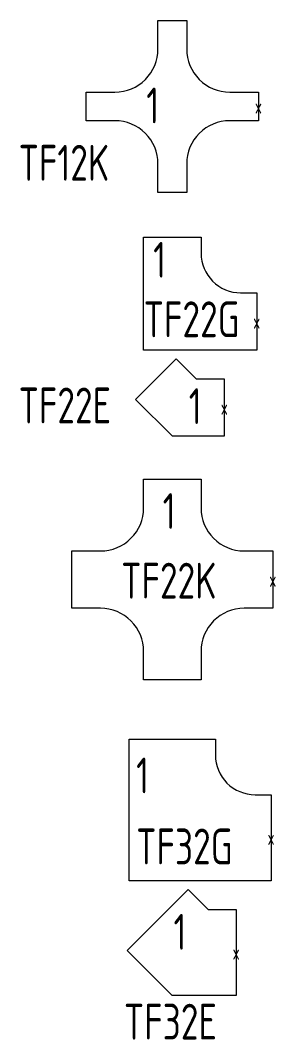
# Model space of a CAD drawing. Header units: metres. Extents: x -162 to 83385, y -62392 to -1971.
# Drawn here: x 18571 to 19460, y -51196 to -47642 of the extents above; entities that cross this region are included whole.
import ezdxf
from ezdxf.enums import TextEntityAlignment as Align

# ---------------------------------------------------------------- set-up
doc = ezdxf.new("R2010")
doc.units = ezdxf.units.M
doc.header["$LTSCALE"] = 0.5
for name, color, linetype, lineweight in [('ELIN_Attribut_01_Produkt_ID', 7, 'Continuous', 0), ('ELIN_Attribut_02_Stromkreis', 7, 'Continuous', 0), ('ELIN_Attribut_03_Verteilerbereich', 7, 'Continuous', 0), ('ELIN_Attribut_04_Montagehoehe', 7, 'Continuous', 0), ('ELIN_Attribut_05_Montageart', 7, 'Continuous', 0), ('ELIN_Attribut_06_Tuernummer', 7, 'Continuous', 0), ('ELIN_Attribut_07_Bemerkung', 7, 'Continuous', 0), ('ELIN_Attribut_08_Adresse', 7, 'Continuous', 0), ('ELIN_Attribut_10_AKZ1', 7, 'Continuous', 0), ('ELIN_Attribut_11_AKZ2', 7, 'Continuous', 0), ('ELIN_Attribut_12_Sonstiges1', 7, 'Continuous', 0), ('ELIN_Attribut_13_Sonstiges2', 7, 'Continuous', 0), ('ELIN_Attribut_14_Bauteil', 7, 'Continuous', 0), ('ELIN_Attribut_15_Ebene', 7, 'Continuous', 0), ('ELIN_Attribut_16_Raumnummer', 7, 'Continuous', 0), ('ELIN_Attribut_17_Raumname', 7, 'Continuous', 0), ('ELIN_Attribut_18_Montageabschnitt', 7, 'Continuous', 0), ('ELIN_Attribut_Basispunkt', 2, 'Continuous', 0), ('ELIN_Attribute_GEMOS', 11, 'Continuous', 0), ('ELIN_Attribute_Tragsystem', 7, 'Continuous', 0), ('ELIN_KTF_DE_Kabeltasse', 5, 'Continuous', 0)]:
    doc.layers.add(name, color=color, linetype=linetype, lineweight=lineweight)
doc.layers.get('0').off()
doc.styles.add('ELIN_Attribute', font='isocp.shx', dxfattribs={"width": 0.8})
doc.styles.add('ELIN_SY', font='isocp.shx', dxfattribs={"width": 0.9})

# ---------------------------------------------------------------- blocks, each defined once
blk = doc.blocks.new('ELIN_KTF_KT300-WINKEL45')
at = {"color": 0}
blk.add_lwpolyline([(-222.3, -150), (-379.4, 7.2), (-167.3, 219.3), (-98, 150), (0, 150), (0, -150)], close=True, dxfattribs=at)
at = {"layer": 'ELIN_Attribut_01_Produkt_ID', "color": 0, "style": 'ELIN_SY', "width": 0.8, "flags": 8}
blk.add_attdef('01_PRODUKT_ID', (-218.1, -131.1), '', height=125, dxfattribs=at)
at = {"layer": 'ELIN_Attribut_02_Stromkreis', "style": 'ELIN_Attribute', "width": 0.8, "flags": 8}
blk.add_attdef('02_STROMKREIS', (168.4, -14.6, 0), '', height=150, dxfattribs=at)
at = {"layer": 'ELIN_Attribut_03_Verteilerbereich', "style": 'ELIN_Attribute', "width": 0.8, "flags": 8}
blk.add_attdef('03_VERTEILERBEREICH', (-247.5, -404.4, 0), '', height=125, dxfattribs=at)
at = {"layer": 'ELIN_Attribut_04_Montagehoehe', "style": 'ELIN_Attribute', "width": 0.8, "flags": 8}
blk.add_attdef('04_MONTAGEHOEHE', text='', height=125, dxfattribs=at).set_placement((0, 0, 0), align=Align.RIGHT)
at = {"layer": 'ELIN_Attribut_05_Montageart', "style": 'ELIN_Attribute', "width": 0.8, "flags": 8}
blk.add_attdef('05_MONTAGEART', (168.4, -204.4, 0), '', height=125, dxfattribs=at)
at = {"layer": 'ELIN_Attribut_06_Tuernummer', "style": 'ELIN_Attribute', "width": 0.8, "flags": 8}
blk.add_attdef('06_TUERNUMMER', text='', height=125, dxfattribs=at).set_placement((0, 0, 0), align=Align.RIGHT)
at = {"layer": 'ELIN_Attribut_07_Bemerkung', "style": 'ELIN_Attribute', "width": 0.8, "flags": 8}
blk.add_attdef('07_BEMERKUNG', (-247.5, -604.4, 0), '', height=125, dxfattribs=at)
at = {"layer": 'ELIN_Attribut_08_Adresse', "style": 'ELIN_Attribute', "width": 0.8, "flags": 8}
blk.add_attdef('08_ADRESSE', (-247.5, -804.4, 0), '', height=125, dxfattribs=at)
at = {"layer": 'ELIN_Attribut_10_AKZ1', "style": 'ELIN_Attribute', "width": 0.8, "flags": 8}
blk.add_attdef('10_AKZ1', (-247.5, -1204.4, 0), '', height=125, dxfattribs=at)
at = {"layer": 'ELIN_Attribut_11_AKZ2', "style": 'ELIN_Attribute', "width": 0.8, "flags": 8}
blk.add_attdef('11_AKZ2', (-247.5, -1404.4, 0), '', height=125, dxfattribs=at)
at = {"layer": 'ELIN_Attribut_12_Sonstiges1', "style": 'ELIN_Attribute', "width": 0.8, "flags": 8}
blk.add_attdef('12_SONSTIGES1', (-247.5, -1604.4, 0), '', height=125, dxfattribs=at)
at = {"layer": 'ELIN_Attribut_13_Sonstiges2', "style": 'ELIN_Attribute', "width": 0.8, "flags": 8}
blk.add_attdef('13_SONSTIGES2', (-247.5, -1804.4, 0), '', height=125, dxfattribs=at)
at = {"layer": 'ELIN_Attribut_14_Bauteil', "color": 7, "style": 'ELIN_Attribute', "width": 0.8, "flags": 9}
blk.add_attdef('14_BAUTEIL', (39.7, 54.9), '', height=125, dxfattribs=at)
at = {"layer": 'ELIN_Attribut_15_Ebene', "color": 7, "style": 'ELIN_Attribute', "width": 0.8, "flags": 9}
blk.add_attdef('15_EBENE', (39.7, -145.1), '', height=125, dxfattribs=at)
at = {"layer": 'ELIN_Attribut_16_Raumnummer', "style": 'ELIN_Attribute', "width": 0.8, "flags": 8}
blk.add_attdef('16_RAUMNUMMER', (-247.5, -2404.4, 0), '', height=125, dxfattribs=at)
at = {"layer": 'ELIN_Attribut_17_Raumname', "style": 'ELIN_Attribute', "width": 0.8, "flags": 8}
blk.add_attdef('17_RAUMNAME', (-247.5, -2604.4, 0), '', height=125, dxfattribs=at)
at = {"layer": 'ELIN_Attribut_18_Montageabschnitt', "color": 0, "style": 'ELIN_SY', "width": 0.8, "flags": 9}
blk.add_attdef('18_MONTAGEABSCHNITT', (39.7, -345.1), '', height=125, dxfattribs=at)
at = {"layer": 'ELIN_Attribut_Basispunkt', "style": 'ELIN_Attribute', "width": 0.8, "flags": 8}
blk.add_attdef('Basispunkt', text='', height=50, dxfattribs=at).set_placement((0, 0), align=Align.MIDDLE)
at = {"layer": 'ELIN_Attribute_GEMOS', "style": 'ELIN_Attribute', "width": 0.6}
for tag, p in [('G01_PRO02ID', (1620.5, 183.6)), ('G02_BEZEICHNUNG', (1620.5, -14.6, 0)), ('G03_DESCRIPTION', (1620.5, -204.4, 0)), ('G04_GEMOS-SYMBOL', (1623.8, -404.4, 0)), ('G05_GEMOS-TYP', (1623.8, -604.4, 0)), ('G06_ORTSKENNUNG', (1620.5, -804.4, 0)), ('G08_FREI1', (1620.5, -1004.4, 0)), ('G08_FREI2', (1620.5, -1204.4, 0))]:
    blk.add_attdef(tag, p, '', height=125, dxfattribs=at)
at = {"layer": 'ELIN_Attribute_Tragsystem', "color": 0, "style": 'ELIN_SY', "width": 0.8, "flags": 8}
blk.add_attdef('T01_ANZAHL', (-218.1, 9), '', height=125, dxfattribs=at)
blk = doc.blocks.new('ELIN_KTF_KT300-WINKEL90')
at = {"color": 0}
blk.add_lwpolyline([(-494, 344), (-194, 344), (-194, 288, 0.414214), (-56, 150), (0, 150), (0, -150), (-494, -150)], format="xyb", close=True, dxfattribs=at)
at = {"layer": 'ELIN_Attribut_01_Produkt_ID', "color": 0, "style": 'ELIN_SY', "width": 0.8, "flags": 8}
blk.add_attdef('01_PRODUKT_ID', (-470, -93.1), '', height=125, dxfattribs=at)
at = {"layer": 'ELIN_Attribut_02_Stromkreis', "style": 'ELIN_Attribute', "width": 0.8, "flags": 8}
blk.add_attdef('02_STROMKREIS', (168.4, -14.6, 0), '', height=150, dxfattribs=at)
at = {"layer": 'ELIN_Attribut_03_Verteilerbereich', "style": 'ELIN_Attribute', "width": 0.8, "flags": 8}
blk.add_attdef('03_VERTEILERBEREICH', (-247.5, -404.4, 0), '', height=125, dxfattribs=at)
at = {"layer": 'ELIN_Attribut_04_Montagehoehe', "style": 'ELIN_Attribute', "width": 0.8, "flags": 8}
blk.add_attdef('04_MONTAGEHOEHE', text='', height=125, dxfattribs=at).set_placement((0, 0, 0), align=Align.RIGHT)
at = {"layer": 'ELIN_Attribut_05_Montageart', "style": 'ELIN_Attribute', "width": 0.8, "flags": 8}
blk.add_attdef('05_MONTAGEART', (168.4, -204.4, 0), '', height=125, dxfattribs=at)
at = {"layer": 'ELIN_Attribut_06_Tuernummer', "style": 'ELIN_Attribute', "width": 0.8, "flags": 8}
blk.add_attdef('06_TUERNUMMER', text='', height=125, dxfattribs=at).set_placement((0, 0, 0), align=Align.RIGHT)
at = {"layer": 'ELIN_Attribut_07_Bemerkung', "style": 'ELIN_Attribute', "width": 0.8, "flags": 8}
blk.add_attdef('07_BEMERKUNG', (-247.5, -604.4, 0), '', height=125, dxfattribs=at)
at = {"layer": 'ELIN_Attribut_08_Adresse', "style": 'ELIN_Attribute', "width": 0.8, "flags": 8}
blk.add_attdef('08_ADRESSE', (-247.5, -804.4, 0), '', height=125, dxfattribs=at)
at = {"layer": 'ELIN_Attribut_10_AKZ1', "style": 'ELIN_Attribute', "width": 0.8, "flags": 8}
blk.add_attdef('10_AKZ1', (-247.5, -1204.4, 0), '', height=125, dxfattribs=at)
at = {"layer": 'ELIN_Attribut_11_AKZ2', "style": 'ELIN_Attribute', "width": 0.8, "flags": 8}
blk.add_attdef('11_AKZ2', (-247.5, -1404.4, 0), '', height=125, dxfattribs=at)
at = {"layer": 'ELIN_Attribut_12_Sonstiges1', "style": 'ELIN_Attribute', "width": 0.8, "flags": 8}
blk.add_attdef('12_SONSTIGES1', (-247.5, -1604.4, 0), '', height=125, dxfattribs=at)
at = {"layer": 'ELIN_Attribut_13_Sonstiges2', "style": 'ELIN_Attribute', "width": 0.8, "flags": 8}
blk.add_attdef('13_SONSTIGES2', (-247.5, -1804.4, 0), '', height=125, dxfattribs=at)
at = {"layer": 'ELIN_Attribut_14_Bauteil', "color": 7, "style": 'ELIN_Attribute', "width": 0.8, "flags": 9}
blk.add_attdef('14_BAUTEIL', (39.7, 54.9), '', height=125, dxfattribs=at)
at = {"layer": 'ELIN_Attribut_15_Ebene', "color": 7, "style": 'ELIN_Attribute', "width": 0.8, "flags": 9}
blk.add_attdef('15_EBENE', (39.7, -145.1), '', height=125, dxfattribs=at)
at = {"layer": 'ELIN_Attribut_16_Raumnummer', "style": 'ELIN_Attribute', "width": 0.8, "flags": 8}
blk.add_attdef('16_RAUMNUMMER', (-247.5, -2404.4, 0), '', height=125, dxfattribs=at)
at = {"layer": 'ELIN_Attribut_17_Raumname', "style": 'ELIN_Attribute', "width": 0.8, "flags": 8}
blk.add_attdef('17_RAUMNAME', (-247.5, -2604.4, 0), '', height=125, dxfattribs=at)
at = {"layer": 'ELIN_Attribut_18_Montageabschnitt', "color": 0, "style": 'ELIN_SY', "width": 0.8, "flags": 9}
blk.add_attdef('18_MONTAGEABSCHNITT', (39.7, -345.1), '', height=125, dxfattribs=at)
at = {"layer": 'ELIN_Attribut_Basispunkt', "style": 'ELIN_Attribute', "width": 0.8, "flags": 8}
blk.add_attdef('Basispunkt', text='', height=50, dxfattribs=at).set_placement((0, 0), align=Align.MIDDLE)
at = {"layer": 'ELIN_Attribute_GEMOS', "style": 'ELIN_Attribute', "width": 0.6}
for tag, p in [('G01_PRO02ID', (1620.5, 183.6)), ('G02_BEZEICHNUNG', (1620.5, -14.6, 0)), ('G03_DESCRIPTION', (1620.5, -204.4, 0)), ('G04_GEMOS-SYMBOL', (1623.8, -404.4, 0)), ('G05_GEMOS-TYP', (1623.8, -604.4, 0)), ('G06_ORTSKENNUNG', (1620.5, -804.4, 0)), ('G08_FREI1', (1620.5, -1004.4, 0)), ('G08_FREI2', (1620.5, -1204.4, 0))]:
    blk.add_attdef(tag, p, '', height=125, dxfattribs=at)
at = {"layer": 'ELIN_Attribute_Tragsystem', "color": 0, "style": 'ELIN_SY', "width": 0.8, "flags": 8}
blk.add_attdef('T01_ANZAHL', (-470, 191.5), '', height=125, dxfattribs=at)
blk = doc.blocks.new('ELIN_KTF_KT200-WINKEL90')
at = {"color": 0}
blk.add_lwpolyline([(-394, 294), (-194, 294), (-194, 238, 0.414214), (-56, 100), (0, 100), (0, -100), (-394, -100)], format="xyb", close=True, dxfattribs=at)
at = {"layer": 'ELIN_Attribut_01_Produkt_ID', "color": 0, "style": 'ELIN_SY', "width": 0.8, "flags": 8}
blk.add_attdef('01_PRODUKT_ID', (-377.6, -54.8), '', height=125, dxfattribs=at)
at = {"layer": 'ELIN_Attribut_02_Stromkreis', "style": 'ELIN_Attribute', "width": 0.8, "flags": 8}
blk.add_attdef('02_STROMKREIS', (168.4, -14.6, 0), '', height=150, dxfattribs=at)
at = {"layer": 'ELIN_Attribut_03_Verteilerbereich', "style": 'ELIN_Attribute', "width": 0.8, "flags": 8}
blk.add_attdef('03_VERTEILERBEREICH', (-247.5, -404.4, 0), '', height=125, dxfattribs=at)
at = {"layer": 'ELIN_Attribut_04_Montagehoehe', "style": 'ELIN_Attribute', "width": 0.8, "flags": 8}
blk.add_attdef('04_MONTAGEHOEHE', text='', height=125, dxfattribs=at).set_placement((0, 0, 0), align=Align.RIGHT)
at = {"layer": 'ELIN_Attribut_05_Montageart', "style": 'ELIN_Attribute', "width": 0.8, "flags": 8}
blk.add_attdef('05_MONTAGEART', (168.4, -204.4, 0), '', height=125, dxfattribs=at)
at = {"layer": 'ELIN_Attribut_06_Tuernummer', "style": 'ELIN_Attribute', "width": 0.8, "flags": 8}
blk.add_attdef('06_TUERNUMMER', text='', height=125, dxfattribs=at).set_placement((0, 0, 0), align=Align.RIGHT)
at = {"layer": 'ELIN_Attribut_07_Bemerkung', "style": 'ELIN_Attribute', "width": 0.8, "flags": 8}
blk.add_attdef('07_BEMERKUNG', (-247.5, -604.4, 0), '', height=125, dxfattribs=at)
at = {"layer": 'ELIN_Attribut_08_Adresse', "style": 'ELIN_Attribute', "width": 0.8, "flags": 8}
blk.add_attdef('08_ADRESSE', (-247.5, -804.4, 0), '', height=125, dxfattribs=at)
at = {"layer": 'ELIN_Attribut_10_AKZ1', "style": 'ELIN_Attribute', "width": 0.8, "flags": 8}
blk.add_attdef('10_AKZ1', (-247.5, -1204.4, 0), '', height=125, dxfattribs=at)
at = {"layer": 'ELIN_Attribut_11_AKZ2', "style": 'ELIN_Attribute', "width": 0.8, "flags": 8}
blk.add_attdef('11_AKZ2', (-247.5, -1404.4, 0), '', height=125, dxfattribs=at)
at = {"layer": 'ELIN_Attribut_12_Sonstiges1', "style": 'ELIN_Attribute', "width": 0.8, "flags": 8}
blk.add_attdef('12_SONSTIGES1', (-247.5, -1604.4, 0), '', height=125, dxfattribs=at)
at = {"layer": 'ELIN_Attribut_13_Sonstiges2', "style": 'ELIN_Attribute', "width": 0.8, "flags": 8}
blk.add_attdef('13_SONSTIGES2', (-247.5, -1804.4, 0), '', height=125, dxfattribs=at)
at = {"layer": 'ELIN_Attribut_14_Bauteil', "color": 7, "style": 'ELIN_Attribute', "width": 0.8, "flags": 9}
blk.add_attdef('14_BAUTEIL', (39.7, 54.9), '', height=125, dxfattribs=at)
at = {"layer": 'ELIN_Attribut_15_Ebene', "color": 7, "style": 'ELIN_Attribute', "width": 0.8, "flags": 9}
blk.add_attdef('15_EBENE', (39.7, -145.1), '', height=125, dxfattribs=at)
at = {"layer": 'ELIN_Attribut_16_Raumnummer', "style": 'ELIN_Attribute', "width": 0.8, "flags": 8}
blk.add_attdef('16_RAUMNUMMER', (-247.5, -2404.4, 0), '', height=125, dxfattribs=at)
at = {"layer": 'ELIN_Attribut_17_Raumname', "style": 'ELIN_Attribute', "width": 0.8, "flags": 8}
blk.add_attdef('17_RAUMNAME', (-247.5, -2604.4, 0), '', height=125, dxfattribs=at)
at = {"layer": 'ELIN_Attribut_18_Montageabschnitt', "color": 0, "style": 'ELIN_SY', "width": 0.8, "flags": 9}
blk.add_attdef('18_MONTAGEABSCHNITT', (39.7, -345.1), '', height=125, dxfattribs=at)
at = {"layer": 'ELIN_Attribut_Basispunkt', "style": 'ELIN_Attribute', "width": 0.8, "flags": 8}
blk.add_attdef('Basispunkt', text='', height=50, dxfattribs=at).set_placement((0, 0), align=Align.MIDDLE)
at = {"layer": 'ELIN_Attribute_GEMOS', "style": 'ELIN_Attribute', "width": 0.6}
for tag, p in [('G01_PRO02ID', (1620.5, 183.6)), ('G02_BEZEICHNUNG', (1620.5, -14.6, 0)), ('G03_DESCRIPTION', (1620.5, -204.4, 0)), ('G04_GEMOS-SYMBOL', (1623.8, -404.4, 0)), ('G05_GEMOS-TYP', (1623.8, -604.4, 0)), ('G06_ORTSKENNUNG', (1620.5, -804.4, 0)), ('G08_FREI1', (1620.5, -1004.4, 0)), ('G08_FREI2', (1620.5, -1204.4, 0))]:
    blk.add_attdef(tag, p, '', height=125, dxfattribs=at)
at = {"layer": 'ELIN_Attribute_Tragsystem', "color": 0, "style": 'ELIN_SY', "width": 0.8, "flags": 8}
blk.add_attdef('T01_ANZAHL', (-377.6, 152.8), '', height=125, dxfattribs=at)
blk = doc.blocks.new('ELIN_KTF_KT200-WINKEL45')
at = {"color": 0}
blk.add_lwpolyline([(-180.8, -100), (-308.7, 27.9), (-167.3, 169.3), (-98, 100), (0, 100), (0, -100)], close=True, dxfattribs=at)
at = {"layer": 'ELIN_Attribut_01_Produkt_ID', "color": 0, "style": 'ELIN_SY', "width": 0.8, "flags": 8}
blk.add_attdef('01_PRODUKT_ID', (-296.7, -236.7), '', height=125, dxfattribs=at)
at = {"layer": 'ELIN_Attribut_02_Stromkreis', "style": 'ELIN_Attribute', "width": 0.8, "flags": 8}
blk.add_attdef('02_STROMKREIS', (168.4, -14.6, 0), '', height=150, dxfattribs=at)
at = {"layer": 'ELIN_Attribut_03_Verteilerbereich', "style": 'ELIN_Attribute', "width": 0.8, "flags": 8}
blk.add_attdef('03_VERTEILERBEREICH', (-247.5, -404.4, 0), '', height=125, dxfattribs=at)
at = {"layer": 'ELIN_Attribut_04_Montagehoehe', "style": 'ELIN_Attribute', "width": 0.8, "flags": 8}
blk.add_attdef('04_MONTAGEHOEHE', text='', height=125, dxfattribs=at).set_placement((0, 0, 0), align=Align.RIGHT)
at = {"layer": 'ELIN_Attribut_05_Montageart', "style": 'ELIN_Attribute', "width": 0.8, "flags": 8}
blk.add_attdef('05_MONTAGEART', (168.4, -204.4, 0), '', height=125, dxfattribs=at)
at = {"layer": 'ELIN_Attribut_06_Tuernummer', "style": 'ELIN_Attribute', "width": 0.8, "flags": 8}
blk.add_attdef('06_TUERNUMMER', text='', height=125, dxfattribs=at).set_placement((0, 0, 0), align=Align.RIGHT)
at = {"layer": 'ELIN_Attribut_07_Bemerkung', "style": 'ELIN_Attribute', "width": 0.8, "flags": 8}
blk.add_attdef('07_BEMERKUNG', (-247.5, -604.4, 0), '', height=125, dxfattribs=at)
at = {"layer": 'ELIN_Attribut_08_Adresse', "style": 'ELIN_Attribute', "width": 0.8, "flags": 8}
blk.add_attdef('08_ADRESSE', (-247.5, -804.4, 0), '', height=125, dxfattribs=at)
at = {"layer": 'ELIN_Attribut_10_AKZ1', "style": 'ELIN_Attribute', "width": 0.8, "flags": 8}
blk.add_attdef('10_AKZ1', (-247.5, -1204.4, 0), '', height=125, dxfattribs=at)
at = {"layer": 'ELIN_Attribut_11_AKZ2', "style": 'ELIN_Attribute', "width": 0.8, "flags": 8}
blk.add_attdef('11_AKZ2', (-247.5, -1404.4, 0), '', height=125, dxfattribs=at)
at = {"layer": 'ELIN_Attribut_12_Sonstiges1', "style": 'ELIN_Attribute', "width": 0.8, "flags": 8}
blk.add_attdef('12_SONSTIGES1', (-247.5, -1604.4, 0), '', height=125, dxfattribs=at)
at = {"layer": 'ELIN_Attribut_13_Sonstiges2', "style": 'ELIN_Attribute', "width": 0.8, "flags": 8}
blk.add_attdef('13_SONSTIGES2', (-247.5, -1804.4, 0), '', height=125, dxfattribs=at)
at = {"layer": 'ELIN_Attribut_14_Bauteil', "color": 7, "style": 'ELIN_Attribute', "width": 0.8, "flags": 9}
blk.add_attdef('14_BAUTEIL', (39.7, 54.9), '', height=125, dxfattribs=at)
at = {"layer": 'ELIN_Attribut_15_Ebene', "color": 7, "style": 'ELIN_Attribute', "width": 0.8, "flags": 9}
blk.add_attdef('15_EBENE', (39.7, -145.1), '', height=125, dxfattribs=at)
at = {"layer": 'ELIN_Attribut_16_Raumnummer', "style": 'ELIN_Attribute', "width": 0.8, "flags": 8}
blk.add_attdef('16_RAUMNUMMER', (-247.5, -2404.4, 0), '', height=125, dxfattribs=at)
at = {"layer": 'ELIN_Attribut_17_Raumname', "style": 'ELIN_Attribute', "width": 0.8, "flags": 8}
blk.add_attdef('17_RAUMNAME', (-247.5, -2604.4, 0), '', height=125, dxfattribs=at)
at = {"layer": 'ELIN_Attribut_18_Montageabschnitt', "color": 0, "style": 'ELIN_SY', "width": 0.8, "flags": 9}
blk.add_attdef('18_MONTAGEABSCHNITT', (39.7, -345.1), '', height=125, dxfattribs=at)
at = {"layer": 'ELIN_Attribut_Basispunkt', "style": 'ELIN_Attribute', "width": 0.8, "flags": 8}
blk.add_attdef('Basispunkt', text='', height=50, dxfattribs=at).set_placement((0, 0), align=Align.MIDDLE)
at = {"layer": 'ELIN_Attribute_GEMOS', "style": 'ELIN_Attribute', "width": 0.6}
for tag, p in [('G01_PRO02ID', (1620.5, 183.6)), ('G02_BEZEICHNUNG', (1620.5, -14.6, 0)), ('G03_DESCRIPTION', (1620.5, -204.4, 0)), ('G04_GEMOS-SYMBOL', (1623.8, -404.4, 0)), ('G05_GEMOS-TYP', (1623.8, -604.4, 0)), ('G06_ORTSKENNUNG', (1620.5, -804.4, 0)), ('G08_FREI1', (1620.5, -1004.4, 0)), ('G08_FREI2', (1620.5, -1204.4, 0))]:
    blk.add_attdef(tag, p, '', height=125, dxfattribs=at)
at = {"layer": 'ELIN_Attribute_Tragsystem', "color": 0, "style": 'ELIN_SY', "width": 0.8, "flags": 8}
blk.add_attdef('T01_ANZAHL', (-123.6, -57.7), '', height=125, dxfattribs=at)
blk = doc.blocks.new('ELIN_KTF_KT200-KREUZUNG')
at = {"color": 0}
blk.add_lwpolyline([(-700, 100), (-600, 100, 0.414214), (-450, 250), (-450, 350), (-250, 350), (-250, 250, 0.414214), (-100, 100), (0, 100), (0, -100), (-100, -100, 0.414214), (-250, -250), (-250, -350), (-450, -350), (-450, -250, 0.414214), (-600, -100), (-700, -100)], format="xyb", close=True, dxfattribs=at)
at = {"layer": 'ELIN_Attribut_01_Produkt_ID', "color": 0, "style": 'ELIN_SY', "width": 0.8, "flags": 8}
blk.add_attdef('01_PRODUKT_ID', (-572.6, -177.2), '', height=125, dxfattribs=at)
at = {"layer": 'ELIN_Attribut_02_Stromkreis', "style": 'ELIN_Attribute', "width": 0.8, "flags": 8}
blk.add_attdef('02_STROMKREIS', (168.4, -14.6, 0), '', height=150, dxfattribs=at)
at = {"layer": 'ELIN_Attribut_03_Verteilerbereich', "style": 'ELIN_Attribute', "width": 0.8, "flags": 8}
blk.add_attdef('03_VERTEILERBEREICH', (-247.5, -404.4, 0), '', height=125, dxfattribs=at)
at = {"layer": 'ELIN_Attribut_04_Montagehoehe', "style": 'ELIN_Attribute', "width": 0.8, "flags": 8}
blk.add_attdef('04_MONTAGEHOEHE', text='', height=125, dxfattribs=at).set_placement((0, 0, 0), align=Align.RIGHT)
at = {"layer": 'ELIN_Attribut_05_Montageart', "style": 'ELIN_Attribute', "width": 0.8, "flags": 8}
blk.add_attdef('05_MONTAGEART', (168.4, -204.4, 0), '', height=125, dxfattribs=at)
at = {"layer": 'ELIN_Attribut_06_Tuernummer', "style": 'ELIN_Attribute', "width": 0.8, "flags": 8}
blk.add_attdef('06_TUERNUMMER', text='', height=125, dxfattribs=at).set_placement((0, 0, 0), align=Align.RIGHT)
at = {"layer": 'ELIN_Attribut_07_Bemerkung', "style": 'ELIN_Attribute', "width": 0.8, "flags": 8}
blk.add_attdef('07_BEMERKUNG', (-247.5, -604.4, 0), '', height=125, dxfattribs=at)
at = {"layer": 'ELIN_Attribut_08_Adresse', "style": 'ELIN_Attribute', "width": 0.8, "flags": 8}
blk.add_attdef('08_ADRESSE', (-247.5, -804.4, 0), '', height=125, dxfattribs=at)
at = {"layer": 'ELIN_Attribut_10_AKZ1', "style": 'ELIN_Attribute', "width": 0.8, "flags": 8}
blk.add_attdef('10_AKZ1', (-247.5, -1204.4, 0), '', height=125, dxfattribs=at)
at = {"layer": 'ELIN_Attribut_11_AKZ2', "style": 'ELIN_Attribute', "width": 0.8, "flags": 8}
blk.add_attdef('11_AKZ2', (-247.5, -1404.4, 0), '', height=125, dxfattribs=at)
at = {"layer": 'ELIN_Attribut_12_Sonstiges1', "style": 'ELIN_Attribute', "width": 0.8, "flags": 8}
blk.add_attdef('12_SONSTIGES1', (-247.5, -1604.4, 0), '', height=125, dxfattribs=at)
at = {"layer": 'ELIN_Attribut_13_Sonstiges2', "style": 'ELIN_Attribute', "width": 0.8, "flags": 8}
blk.add_attdef('13_SONSTIGES2', (-247.5, -1804.4, 0), '', height=125, dxfattribs=at)
at = {"layer": 'ELIN_Attribut_14_Bauteil', "color": 7, "style": 'ELIN_Attribute', "width": 0.8, "flags": 9}
blk.add_attdef('14_BAUTEIL', (39.7, 54.9), '', height=125, dxfattribs=at)
at = {"layer": 'ELIN_Attribut_15_Ebene', "color": 7, "style": 'ELIN_Attribute', "width": 0.8, "flags": 9}
blk.add_attdef('15_EBENE', (39.7, -145.1), '', height=125, dxfattribs=at)
at = {"layer": 'ELIN_Attribut_16_Raumnummer', "style": 'ELIN_Attribute', "width": 0.8, "flags": 8}
blk.add_attdef('16_RAUMNUMMER', (-247.5, -2404.4, 0), '', height=125, dxfattribs=at)
at = {"layer": 'ELIN_Attribut_17_Raumname', "style": 'ELIN_Attribute', "width": 0.8, "flags": 8}
blk.add_attdef('17_RAUMNAME', (-247.5, -2604.4, 0), '', height=125, dxfattribs=at)
at = {"layer": 'ELIN_Attribut_18_Montageabschnitt', "color": 0, "style": 'ELIN_SY', "width": 0.8, "flags": 9}
blk.add_attdef('18_MONTAGEABSCHNITT', (39.7, -345.1), '', height=125, dxfattribs=at)
at = {"layer": 'ELIN_Attribut_Basispunkt', "style": 'ELIN_Attribute', "width": 0.8, "flags": 8}
blk.add_attdef('Basispunkt', text='', height=50, dxfattribs=at).set_placement((0, 0), align=Align.MIDDLE)
at = {"layer": 'ELIN_Attribute_GEMOS', "style": 'ELIN_Attribute', "width": 0.6}
for tag, p in [('G01_PRO02ID', (1620.5, 183.6)), ('G02_BEZEICHNUNG', (1620.5, -14.6, 0)), ('G03_DESCRIPTION', (1620.5, -204.4, 0)), ('G04_GEMOS-SYMBOL', (1623.8, -404.4, 0)), ('G05_GEMOS-TYP', (1623.8, -604.4, 0)), ('G06_ORTSKENNUNG', (1620.5, -804.4, 0)), ('G08_FREI1', (1620.5, -1004.4, 0)), ('G08_FREI2', (1620.5, -1204.4, 0))]:
    blk.add_attdef(tag, p, '', height=125, dxfattribs=at)
at = {"layer": 'ELIN_Attribute_Tragsystem', "color": 0, "style": 'ELIN_SY', "width": 0.8, "flags": 8}
blk.add_attdef('T01_ANZAHL', (-572.6, 245.7), '', height=125, dxfattribs=at)
blk = doc.blocks.new('ELIN_KTF_KT100-KREUZUNG')
at = {"color": 0}
blk.add_lwpolyline([(-600, 50), (-500, 50, 0.414214), (-350, 200), (-350, 300), (-250, 300), (-250, 200, 0.414214), (-100, 50), (0, 50), (0, -50), (-100, -50, 0.414214), (-250, -200), (-250, -300), (-350, -300), (-350, -200, 0.414214), (-500, -50), (-600, -50)], format="xyb", close=True, dxfattribs=at)
at = {"layer": 'ELIN_Attribut_01_Produkt_ID', "color": 0, "style": 'ELIN_SY', "width": 0.8, "flags": 8}
blk.add_attdef('01_PRODUKT_ID', (-572.6, -177.2), '', height=125, dxfattribs=at)
at = {"layer": 'ELIN_Attribut_02_Stromkreis', "style": 'ELIN_Attribute', "width": 0.8, "flags": 8}
blk.add_attdef('02_STROMKREIS', (168.4, -14.6, 0), '', height=150, dxfattribs=at)
at = {"layer": 'ELIN_Attribut_03_Verteilerbereich', "style": 'ELIN_Attribute', "width": 0.8, "flags": 8}
blk.add_attdef('03_VERTEILERBEREICH', (-247.5, -404.4, 0), '', height=125, dxfattribs=at)
at = {"layer": 'ELIN_Attribut_04_Montagehoehe', "style": 'ELIN_Attribute', "width": 0.8, "flags": 8}
blk.add_attdef('04_MONTAGEHOEHE', text='', height=125, dxfattribs=at).set_placement((0, 0, 0), align=Align.RIGHT)
at = {"layer": 'ELIN_Attribut_05_Montageart', "style": 'ELIN_Attribute', "width": 0.8, "flags": 8}
blk.add_attdef('05_MONTAGEART', (168.4, -204.4, 0), '', height=125, dxfattribs=at)
at = {"layer": 'ELIN_Attribut_06_Tuernummer', "style": 'ELIN_Attribute', "width": 0.8, "flags": 8}
blk.add_attdef('06_TUERNUMMER', text='', height=125, dxfattribs=at).set_placement((0, 0, 0), align=Align.RIGHT)
at = {"layer": 'ELIN_Attribut_07_Bemerkung', "style": 'ELIN_Attribute', "width": 0.8, "flags": 8}
blk.add_attdef('07_BEMERKUNG', (-247.5, -604.4, 0), '', height=125, dxfattribs=at)
at = {"layer": 'ELIN_Attribut_08_Adresse', "style": 'ELIN_Attribute', "width": 0.8, "flags": 8}
blk.add_attdef('08_ADRESSE', (-247.5, -804.4, 0), '', height=125, dxfattribs=at)
at = {"layer": 'ELIN_Attribut_10_AKZ1', "style": 'ELIN_Attribute', "width": 0.8, "flags": 8}
blk.add_attdef('10_AKZ1', (-247.5, -1204.4, 0), '', height=125, dxfattribs=at)
at = {"layer": 'ELIN_Attribut_11_AKZ2', "style": 'ELIN_Attribute', "width": 0.8, "flags": 8}
blk.add_attdef('11_AKZ2', (-247.5, -1404.4, 0), '', height=125, dxfattribs=at)
at = {"layer": 'ELIN_Attribut_12_Sonstiges1', "style": 'ELIN_Attribute', "width": 0.8, "flags": 8}
blk.add_attdef('12_SONSTIGES1', (-247.5, -1604.4, 0), '', height=125, dxfattribs=at)
at = {"layer": 'ELIN_Attribut_13_Sonstiges2', "style": 'ELIN_Attribute', "width": 0.8, "flags": 8}
blk.add_attdef('13_SONSTIGES2', (-247.5, -1804.4, 0), '', height=125, dxfattribs=at)
at = {"layer": 'ELIN_Attribut_14_Bauteil', "color": 7, "style": 'ELIN_Attribute', "width": 0.8, "flags": 9}
blk.add_attdef('14_BAUTEIL', (39.7, 54.9), '', height=125, dxfattribs=at)
at = {"layer": 'ELIN_Attribut_15_Ebene', "color": 7, "style": 'ELIN_Attribute', "width": 0.8, "flags": 9}
blk.add_attdef('15_EBENE', (39.7, -145.1), '', height=125, dxfattribs=at)
at = {"layer": 'ELIN_Attribut_16_Raumnummer', "style": 'ELIN_Attribute', "width": 0.8, "flags": 8}
blk.add_attdef('16_RAUMNUMMER', (-247.5, -2404.4, 0), '', height=125, dxfattribs=at)
at = {"layer": 'ELIN_Attribut_17_Raumname', "style": 'ELIN_Attribute', "width": 0.8, "flags": 8}
blk.add_attdef('17_RAUMNAME', (-247.5, -2604.4, 0), '', height=125, dxfattribs=at)
at = {"layer": 'ELIN_Attribut_18_Montageabschnitt', "color": 0, "style": 'ELIN_SY', "width": 0.8, "flags": 9}
blk.add_attdef('18_MONTAGEABSCHNITT', (39.7, -345.1), '', height=125, dxfattribs=at)
at = {"layer": 'ELIN_Attribut_Basispunkt', "style": 'ELIN_Attribute', "width": 0.8, "flags": 8}
blk.add_attdef('Basispunkt', text='', height=50, dxfattribs=at).set_placement((0, 0), align=Align.MIDDLE)
at = {"layer": 'ELIN_Attribute_GEMOS', "style": 'ELIN_Attribute', "width": 0.6}
for tag, p in [('G01_PRO02ID', (1620.5, 183.6)), ('G02_BEZEICHNUNG', (1620.5, -14.6, 0)), ('G03_DESCRIPTION', (1620.5, -204.4, 0)), ('G04_GEMOS-SYMBOL', (1623.8, -404.4, 0)), ('G05_GEMOS-TYP', (1623.8, -604.4, 0)), ('G06_ORTSKENNUNG', (1620.5, -804.4, 0)), ('G08_FREI1', (1620.5, -1004.4, 0)), ('G08_FREI2', (1620.5, -1204.4, 0))]:
    blk.add_attdef(tag, p, '', height=125, dxfattribs=at)
at = {"layer": 'ELIN_Attribute_Tragsystem', "color": 0, "style": 'ELIN_SY', "width": 0.8, "flags": 8}
blk.add_attdef('T01_ANZAHL', (-572.6, 245.7), '', height=125, dxfattribs=at)

msp = doc.modelspace()

# ---------------------------------------------------------------- block references
at = {"layer": 'ELIN_KTF_DE_Kabeltasse', "lineweight": 0}
ref = msp.add_blockref('ELIN_KTF_KT100-KREUZUNG', (19400.4, -47941.8), dxfattribs=at)
ref.add_attrib('01_PRODUKT_ID', 'TF12K', (18564.8, -48201), dxfattribs={"layer": 'ELIN_Attribut_01_Produkt_ID', "color": 0, "height": 125, "style": 'ELIN_SY', "width": 0.8})
ref.add_attrib('Basispunkt', 'x', dxfattribs={"layer": 'ELIN_Attribut_Basispunkt', "height": 50, "style": 'ELIN_Attribute', "width": 0.8}).set_placement((19400.4, -47941.8), align=Align.MIDDLE)
ref.add_attrib('T01_ANZAHL', '1', (19009.8, -48000.9), dxfattribs={"layer": 'ELIN_Attribute_Tragsystem', "color": 0, "height": 125, "style": 'ELIN_SY', "width": 0.8})
ref = msp.add_blockref('ELIN_KTF_KT200-WINKEL90', (19394.4, -48691.8), dxfattribs=at)
ref.add_attrib('01_PRODUKT_ID', 'TF22G', (19000.4, -48746.6), dxfattribs={"layer": 'ELIN_Attribut_01_Produkt_ID', "color": 0, "height": 125, "style": 'ELIN_SY', "width": 0.8})
ref.add_attrib('Basispunkt', 'x', dxfattribs={"layer": 'ELIN_Attribut_Basispunkt', "height": 50, "style": 'ELIN_Attribute', "width": 0.8}).set_placement((19394.4, -48691.8), align=Align.MIDDLE)
ref.add_attrib('T01_ANZAHL', '1', (19033.8, -48539), dxfattribs={"layer": 'ELIN_Attribute_Tragsystem', "color": 0, "height": 125, "style": 'ELIN_SY', "width": 0.8})
ref = msp.add_blockref('ELIN_KTF_KT200-WINKEL45', (19281.3, -48991.8), dxfattribs=at)
ref.add_attrib('01_PRODUKT_ID', 'TF22E', (18564.8, -49047.2), dxfattribs={"layer": 'ELIN_Attribut_01_Produkt_ID', "color": 0, "height": 125, "style": 'ELIN_SY', "width": 0.8})
ref.add_attrib('Basispunkt', 'x', dxfattribs={"layer": 'ELIN_Attribut_Basispunkt', "height": 50, "style": 'ELIN_Attribute', "width": 0.8}).set_placement((19281.3, -48991.8), align=Align.MIDDLE)
ref.add_attrib('T01_ANZAHL', '1', (19157.7, -49049.5), dxfattribs={"layer": 'ELIN_Attribute_Tragsystem', "color": 0, "height": 125, "style": 'ELIN_SY', "width": 0.8})
ref = msp.add_blockref('ELIN_KTF_KT200-KREUZUNG', (19450.4, -49591.8), dxfattribs=at)
ref.add_attrib('01_PRODUKT_ID', 'TF22K', (18922.1, -49658.1), dxfattribs={"layer": 'ELIN_Attribut_01_Produkt_ID', "color": 0, "height": 125, "style": 'ELIN_SY', "width": 0.8})
ref.add_attrib('Basispunkt', 'x', dxfattribs={"layer": 'ELIN_Attribut_Basispunkt', "height": 50, "style": 'ELIN_Attribute', "width": 0.8}).set_placement((19450.4, -49591.8), align=Align.MIDDLE)
ref.add_attrib('T01_ANZAHL', '1', (19066.9, -49415.1), dxfattribs={"layer": 'ELIN_Attribute_Tragsystem', "color": 0, "height": 125, "style": 'ELIN_SY', "width": 0.8})
ref = msp.add_blockref('ELIN_KTF_KT300-WINKEL90', (19444.4, -50491.8), dxfattribs=at)
ref.add_attrib('01_PRODUKT_ID', 'TF32G', (18974.4, -50584.9), dxfattribs={"layer": 'ELIN_Attribut_01_Produkt_ID', "color": 0, "height": 125, "style": 'ELIN_SY', "width": 0.8})
ref.add_attrib('Basispunkt', 'x', dxfattribs={"layer": 'ELIN_Attribut_Basispunkt', "height": 50, "style": 'ELIN_Attribute', "width": 0.8}).set_placement((19444.4, -50491.8), align=Align.MIDDLE)
ref.add_attrib('T01_ANZAHL', '1', (18974.4, -50337.2), dxfattribs={"layer": 'ELIN_Attribute_Tragsystem', "color": 0, "height": 125, "style": 'ELIN_SY', "width": 0.8})
ref = msp.add_blockref('ELIN_KTF_KT300-WINKEL45', (19322.7, -50891.8), dxfattribs=at)
ref.add_attrib('01_PRODUKT_ID', 'TF32E', (18931.6, -51195.9), dxfattribs={"layer": 'ELIN_Attribut_01_Produkt_ID', "color": 0, "height": 125, "style": 'ELIN_SY', "width": 0.8})
ref.add_attrib('Basispunkt', 'x', dxfattribs={"layer": 'ELIN_Attribut_Basispunkt', "height": 50, "style": 'ELIN_Attribute', "width": 0.8}).set_placement((19322.7, -50891.8), align=Align.MIDDLE)
ref.add_attrib('T01_ANZAHL', '1', (19104.7, -50882.7), dxfattribs={"layer": 'ELIN_Attribute_Tragsystem', "color": 0, "height": 125, "style": 'ELIN_SY', "width": 0.8})

doc.saveas('drawing.dxf')
